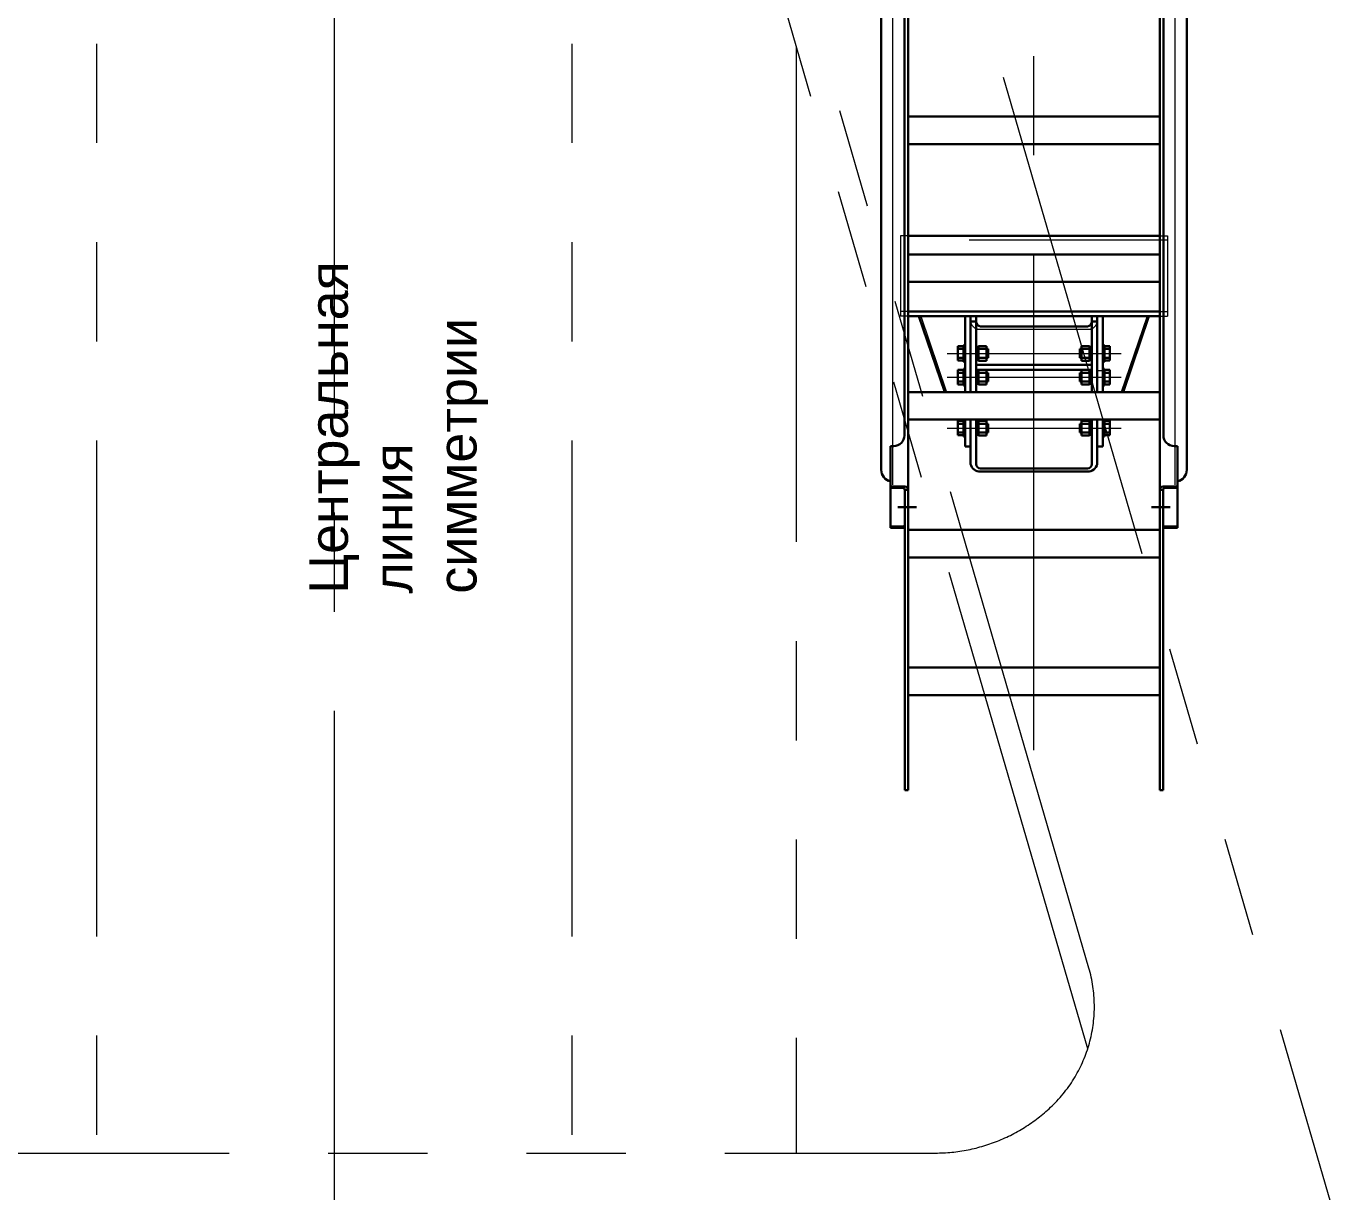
# Model space of a CAD drawing. Header units: millimetres. Extents: x 0 to 25200, y 0 to 17820.
# Drawn here: x 7418 to 9801, y 11327 to 13442 of the extents above; entities that cross this region are included whole.
import ezdxf

# ---------------------------------------------------------------- set-up
doc = ezdxf.new("R2010")
doc.units = ezdxf.units.MM
doc.header["$LTSCALE"] = 600
for name, pattern in [('F', [0.75, 0.5, -0.25]), ('G', [2, 1.25, -0.25, 0.25, -0.25]), ('K', [2.5, 1.25, -0.25, 0.25, -0.25, 0.25, -0.25])]:
    doc.linetypes.add(name, pattern=pattern)
doc.layers.get('0').update_dxf_attribs({"lineweight": 30})
for name, color, linetype, lineweight in [('01', 7, 'Continuous', 30), ('02', 1, 'Continuous', 13), ('04', 2, 'F', 13), ('05', 4, 'G', 13), ('07', 6, 'K', 13)]:
    doc.layers.add(name, color=color, linetype=linetype, lineweight=lineweight)
doc.styles.get("Standard").update_dxf_attribs({"font": 'isocp', "width": 0.707, "bigfont": 'intecad.shx'})

msp = doc.modelspace()

# ---------------------------------------------------------------- linework, layer by layer
at = {"ltscale": 1.2}
for p, q in [((8970.05, 15219.77), (8970.05, 12636.71)), ((9012.35, 15219.77), (9012.35, 12699.39)), ((9482.35, 15219.77), (9482.35, 12699.39)), ((9524.65, 15219.77), (9524.65, 12636.71)), ((9018.85, 14417.43), (9018.85, 12055.43)), ((9475.85, 14417.43), (9475.85, 12055.43)), ((9018.85, 13277.93), (9475.85, 13277.93)), ((9018.85, 13227.93), (9475.85, 13227.93)), ((9475.85, 13061.86), (9018.85, 13061.86)), ((9018.85, 13027.93), (9475.85, 13027.93)), ((9018.85, 12977.93), (9475.85, 12977.93)), ((9475.85, 12924.1), (9018.85, 12924.1)), ((9475.85, 12915.65), (9018.85, 12915.65)), ((9085.69, 12777.93), (9038.7, 12915.65)), ((9132.35, 12915.65), (9122.35, 12915.65)), ((9122.35, 12915.65), (9122.35, 12777.93)), ((9132.35, 12915.65), (9132.35, 12777.93)), ((9132.35, 12915.65), (9132.35, 12777.93)), ((9142.35, 12915.65), (9142.35, 12777.93)), ((9352.35, 12915.65), (9352.35, 12777.93)), ((9362.35, 12915.65), (9362.35, 12777.93)), ((9362.35, 12915.65), (9362.35, 12777.93)), ((9362.35, 12915.65), (9372.35, 12915.65)), ((9372.35, 12915.65), (9372.35, 12777.93)), ((9409.01, 12777.93), (9456, 12915.65)), ((9132.35, 12905.85), (9142.35, 12905.85)), ((9150.35, 12897.31), (9344.35, 12897.31)), ((9352.35, 12905.85), (9362.35, 12905.85)), ((9122.35, 12863.18), (9122.35, 12833.18)), ((9142.35, 12835.98), (9142.35, 12860.38)), ((9352.35, 12835.98), (9352.35, 12860.38)), ((9372.35, 12863.18), (9372.35, 12833.18)), ((9122.35, 12820.07), (9122.35, 12790.07)), ((9142.35, 12827.71), (9352.35, 12827.71)), ((9142.35, 12818.63), (9352.35, 12818.63)), ((9142.35, 12792.87), (9142.35, 12817.27)), ((9352.35, 12792.87), (9352.35, 12817.27)), ((9372.35, 12820.07), (9372.35, 12790.07)), ((9018.85, 12777.93), (9475.85, 12777.93)), ((9018.85, 12727.93), (9475.85, 12727.93)), ((9122.35, 12727.93), (9122.35, 12679.41)), ((9122.35, 12727.63), (9122.35, 12697.63)), ((9132.35, 12727.93), (9132.35, 12647.43)), ((9132.35, 12727.93), (9132.35, 12679.41)), ((9142.35, 12727.93), (9142.35, 12647.43)), ((9142.35, 12700.43), (9142.35, 12724.83)), ((9352.35, 12727.93), (9352.35, 12647.43)), ((9352.35, 12700.43), (9352.35, 12724.83)), ((9362.35, 12727.93), (9362.35, 12647.43)), ((9362.35, 12727.93), (9362.35, 12679.41)), ((9372.35, 12727.93), (9372.35, 12679.41)), ((9372.35, 12727.63), (9372.35, 12697.63)), ((8986.85, 12679.91), (8992.87, 12679.91)), ((8986.85, 12679.91), (8986.85, 12531.39)), ((9132.35, 12679.41), (9122.35, 12679.41)), ((9362.35, 12679.41), (9372.35, 12679.41)), ((9507.85, 12679.91), (9501.84, 12679.91)), ((9507.85, 12679.91), (9507.85, 12531.39)), ((9150.35, 12639.43), (9344.35, 12639.43)), ((9150.35, 12634.09), (9344.35, 12634.09)), ((8986.85, 12606.62), (9012.85, 12606.62)), ((8986.85, 12604.08), (9009.47, 12604.08)), ((9507.85, 12606.62), (9481.85, 12606.62)), ((9507.85, 12604.08), (9485.23, 12604.08)), ((9012.85, 12600.7), (9012.85, 12055.43)), ((9012.85, 12600.7), (9018.85, 12600.7)), ((9481.85, 12600.7), (9475.85, 12600.7)), ((9481.85, 12600.7), (9481.85, 12055.43)), ((9033.91, 12569.01), (9000.02, 12569.01)), ((9460.8, 12569.01), (9494.68, 12569.01)), ((8986.85, 12533.93), (9009.47, 12533.93)), ((8986.85, 12531.39), (9012.85, 12531.39)), ((9507.85, 12531.39), (9481.85, 12531.39)), ((9507.85, 12533.93), (9485.23, 12533.93)), ((9018.85, 12527.93), (9475.85, 12527.93)), ((9018.85, 12477.93), (9475.85, 12477.93)), ((9018.85, 12277.93), (9475.85, 12277.93)), ((9018.85, 12227.93), (9475.85, 12227.93)), ((9012.85, 12055.43), (9018.85, 12055.43)), ((9481.85, 12055.43), (9475.85, 12055.43))]:
    msp.add_line(p, q, dxfattribs=at)
for centre, radius, start, end in [((9150.35, 12905.31), 8, 180, 270), ((9344.35, 12905.31), 8, 270, 0), ((8992.87, 12699.39), 19.49, 270, 0), ((9501.84, 12699.39), 19.49, 180, 270), ((8991.2, 12636.71), 21.15, 180, 258.13106), ((9149.06, 12651.16), 17.12, 192.58251, 274.33341), ((9150.35, 12647.43), 8, 180, 270), ((9345.65, 12651.16), 17.12, 265.66659, 347.41749), ((9344.35, 12647.43), 8, 270, 0), ((9503.5, 12636.71), 21.15, 281.86894, 0), ((9009.47, 12600.7), 3.38, 0, 90), ((9012.94, 12600.7), 5.92, 0.00333, 90), ((9481.77, 12600.7), 5.92, 90, 179.99667), ((9485.23, 12600.7), 3.38, 90, 180), ((9009.47, 12537.31), 3.38, 270, 0), ((9485.23, 12537.31), 3.38, 180, 270)]:
    msp.add_arc(centre, radius, start, end, dxfattribs=at)
at = {"layer": '01', "ltscale": 1.2}
for p, q in [((9109.35, 12861.27), (9109.35, 12835.1)), ((9109.35, 12861.27), (9119.35, 12861.27)), ((9119.35, 12856.18), (9109.35, 12856.18)), ((9119.35, 12840.18), (9109.35, 12840.18)), ((9122.35, 12863.18), (9119.35, 12863.18)), ((9119.35, 12833.18), (9119.35, 12863.18)), ((9122.35, 12856.68), (9119.35, 12856.68)), ((9146.45, 12860.38), (9142.35, 12860.38)), ((9142.35, 12848.18), (9146.45, 12850.55)), ((9146.45, 12848.18), (9142.35, 12845.81)), ((9146.45, 12861.56), (9161.25, 12861.56)), ((9146.45, 12834.81), (9146.45, 12861.56)), ((9146.45, 12856.18), (9161.25, 12856.18)), ((9146.45, 12840.18), (9161.25, 12840.18)), ((9161.25, 12834.81), (9161.25, 12861.56)), ((9161.25, 12856.18), (9164.35, 12856.18)), ((9161.25, 12840.18), (9164.35, 12840.18)), ((9164.35, 12840.18), (9164.35, 12856.18)), ((9330.35, 12840.18), (9330.35, 12856.18)), ((9333.45, 12856.18), (9330.35, 12856.18)), ((9333.45, 12840.18), (9330.35, 12840.18)), ((9348.25, 12861.56), (9333.45, 12861.56)), ((9333.45, 12834.81), (9333.45, 12861.56)), ((9348.25, 12856.18), (9333.45, 12856.18)), ((9348.25, 12840.18), (9333.45, 12840.18)), ((9348.25, 12834.81), (9348.25, 12861.56)), ((9348.25, 12860.38), (9352.35, 12860.38)), ((9352.35, 12848.18), (9348.25, 12850.55)), ((9348.25, 12848.18), (9352.35, 12845.81)), ((9372.35, 12863.18), (9375.35, 12863.18)), ((9372.35, 12856.68), (9375.35, 12856.68)), ((9375.35, 12833.18), (9375.35, 12863.18)), ((9385.35, 12861.27), (9375.35, 12861.27)), ((9375.35, 12856.18), (9385.35, 12856.18)), ((9375.35, 12840.18), (9385.35, 12840.18)), ((9385.35, 12861.27), (9385.35, 12835.1)), ((9109.35, 12835.1), (9119.35, 12835.1)), ((9109.35, 12818.16), (9119.35, 12818.16)), ((9109.35, 12818.16), (9109.35, 12791.99)), ((9122.35, 12839.68), (9119.35, 12839.68)), ((9122.35, 12833.18), (9119.35, 12833.18)), ((9119.35, 12790.07), (9119.35, 12820.07)), ((9122.35, 12820.07), (9119.35, 12820.07)), ((9146.45, 12835.98), (9142.35, 12835.98)), ((9146.45, 12817.27), (9142.35, 12817.27)), ((9146.45, 12834.81), (9161.25, 12834.81)), ((9146.45, 12818.45), (9161.25, 12818.45)), ((9146.45, 12791.7), (9146.45, 12818.45)), ((9161.25, 12791.7), (9161.25, 12818.45)), ((9348.25, 12834.81), (9333.45, 12834.81)), ((9333.45, 12791.7), (9333.45, 12818.45)), ((9348.25, 12818.45), (9333.45, 12818.45)), ((9348.25, 12835.98), (9352.35, 12835.98)), ((9348.25, 12791.7), (9348.25, 12818.45)), ((9348.25, 12817.27), (9352.35, 12817.27)), ((9372.35, 12839.68), (9375.35, 12839.68)), ((9372.35, 12833.18), (9375.35, 12833.18)), ((9372.35, 12820.07), (9375.35, 12820.07)), ((9385.35, 12835.1), (9375.35, 12835.1)), ((9375.35, 12790.07), (9375.35, 12820.07)), ((9385.35, 12818.16), (9375.35, 12818.16)), ((9385.35, 12818.16), (9385.35, 12791.99)), ((9119.35, 12813.07), (9109.35, 12813.07)), ((9119.35, 12797.07), (9109.35, 12797.07)), ((9122.35, 12813.57), (9119.35, 12813.57)), ((9122.35, 12796.57), (9119.35, 12796.57)), ((9142.35, 12805.07), (9146.45, 12807.44)), ((9146.45, 12805.07), (9142.35, 12802.71)), ((9146.45, 12792.87), (9142.35, 12792.87)), ((9146.45, 12813.07), (9161.25, 12813.07)), ((9146.45, 12797.07), (9161.25, 12797.07)), ((9161.25, 12813.07), (9164.35, 12813.07)), ((9161.25, 12797.07), (9164.35, 12797.07)), ((9164.35, 12797.07), (9164.35, 12813.07)), ((9333.45, 12813.07), (9330.35, 12813.07)), ((9330.35, 12797.07), (9330.35, 12813.07)), ((9333.45, 12797.07), (9330.35, 12797.07)), ((9348.25, 12813.07), (9333.45, 12813.07)), ((9348.25, 12797.07), (9333.45, 12797.07)), ((9352.35, 12805.07), (9348.25, 12807.44)), ((9348.25, 12805.07), (9352.35, 12802.71)), ((9348.25, 12792.87), (9352.35, 12792.87)), ((9372.35, 12813.57), (9375.35, 12813.57)), ((9372.35, 12796.57), (9375.35, 12796.57)), ((9375.35, 12813.07), (9385.35, 12813.07)), ((9375.35, 12797.07), (9385.35, 12797.07)), ((9109.35, 12791.99), (9119.35, 12791.99)), ((9122.35, 12790.07), (9119.35, 12790.07)), ((9146.45, 12791.7), (9161.25, 12791.7)), ((9348.25, 12791.7), (9333.45, 12791.7)), ((9372.35, 12790.07), (9375.35, 12790.07)), ((9385.35, 12791.99), (9375.35, 12791.99)), ((9109.35, 12725.72), (9119.35, 12725.72)), ((9109.35, 12725.72), (9109.35, 12699.55)), ((9119.35, 12697.63), (9119.35, 12727.63)), ((9122.35, 12727.63), (9119.35, 12727.63)), ((9122.35, 12721.13), (9119.35, 12721.13)), ((9146.45, 12724.83), (9142.35, 12724.83)), ((9146.45, 12726.01), (9161.25, 12726.01)), ((9146.45, 12699.26), (9146.45, 12726.01)), ((9161.25, 12699.26), (9161.25, 12726.01)), ((9333.45, 12699.26), (9333.45, 12726.01)), ((9348.25, 12726.01), (9333.45, 12726.01)), ((9348.25, 12699.26), (9348.25, 12726.01)), ((9348.25, 12724.83), (9352.35, 12724.83)), ((9372.35, 12727.63), (9375.35, 12727.63)), ((9372.35, 12721.13), (9375.35, 12721.13)), ((9375.35, 12697.63), (9375.35, 12727.63)), ((9385.35, 12725.72), (9375.35, 12725.72)), ((9385.35, 12725.72), (9385.35, 12699.55)), ((9119.35, 12720.63), (9109.35, 12720.63)), ((9119.35, 12704.63), (9109.35, 12704.63)), ((9109.35, 12699.55), (9119.35, 12699.55)), ((9122.35, 12704.13), (9119.35, 12704.13)), ((9122.35, 12697.63), (9119.35, 12697.63)), ((9142.35, 12712.63), (9146.45, 12715)), ((9146.45, 12712.63), (9142.35, 12710.26)), ((9146.45, 12700.43), (9142.35, 12700.43)), ((9146.45, 12720.63), (9161.25, 12720.63)), ((9146.45, 12704.63), (9161.25, 12704.63)), ((9146.45, 12699.26), (9161.25, 12699.26)), ((9161.25, 12720.63), (9164.35, 12720.63)), ((9161.25, 12704.63), (9164.35, 12704.63)), ((9164.35, 12704.63), (9164.35, 12720.63)), ((9330.35, 12704.63), (9330.35, 12720.63)), ((9333.45, 12720.63), (9330.35, 12720.63)), ((9333.45, 12704.63), (9330.35, 12704.63)), ((9348.25, 12720.63), (9333.45, 12720.63)), ((9348.25, 12704.63), (9333.45, 12704.63)), ((9348.25, 12699.26), (9333.45, 12699.26)), ((9352.35, 12712.63), (9348.25, 12715)), ((9348.25, 12712.63), (9352.35, 12710.26)), ((9348.25, 12700.43), (9352.35, 12700.43)), ((9372.35, 12704.13), (9375.35, 12704.13)), ((9372.35, 12697.63), (9375.35, 12697.63)), ((9375.35, 12720.63), (9385.35, 12720.63)), ((9375.35, 12704.63), (9385.35, 12704.63)), ((9385.35, 12699.55), (9375.35, 12699.55))]:
    msp.add_line(p, q, dxfattribs=at)
at = {"layer": '02', "ltscale": 1.2}
for p, q in [((9164.35, 12854.58), (9161.25, 12854.58)), ((9164.35, 12841.78), (9161.25, 12841.78)), ((9330.35, 12854.58), (9333.45, 12854.58)), ((9330.35, 12841.78), (9333.45, 12841.78)), ((9164.35, 12811.47), (9161.25, 12811.47)), ((9164.35, 12798.67), (9161.25, 12798.67)), ((9330.35, 12811.47), (9333.45, 12811.47)), ((9330.35, 12798.67), (9333.45, 12798.67)), ((9164.35, 12719.03), (9161.25, 12719.03)), ((9164.35, 12706.23), (9161.25, 12706.23)), ((9330.35, 12719.03), (9333.45, 12719.03)), ((9330.35, 12706.23), (9333.45, 12706.23))]:
    msp.add_line(p, q, dxfattribs=at)
at = {"layer": '04', "ltscale": 1.2}
for p, q in [((9004.85, 13061.86), (9004.85, 12915.65)), ((9018.85, 13061.86), (9004.85, 13061.86)), ((9475.85, 13061.86), (9489.85, 13061.86)), ((9489.85, 13061.86), (9489.85, 12915.65)), ((9489.85, 13053.41), (9004.85, 13053.41)), ((9018.85, 12924.1), (9004.85, 12924.1)), ((9018.85, 12915.65), (9004.85, 12915.65)), ((9042.16, 12915.65), (9088.84, 12777.93)), ((9452.54, 12915.65), (9405.87, 12777.93)), ((9475.85, 12924.1), (9489.85, 12924.1)), ((9475.85, 12915.65), (9489.85, 12915.65)), ((9147.77, 12891.97), (9344.35, 12891.97)), ((9362.35, 12817.17), (9372.35, 12817.17))]:
    msp.add_line(p, q, dxfattribs=at)
for centre, start, end in [((9149.06, 12909.04), 192.58251, 274.33341), ((9345.65, 12909.04), 265.66659, 347.41749)]:
    msp.add_arc(centre, 17.12, start, end, dxfattribs=at)
at = {"layer": '05', "ltscale": 1.2}
for p, q in [((9247.35, 12127.93), (9247.35, 15468.43)), ((8991.2, 12609.37), (8991.2, 15273.27)), ((9503.5, 12609.37), (9503.5, 15273.27)), ((7977.35, 15079.3), (7977.35, 8282.84)), ((9089.83, 12848.18), (9405.35, 12848.18)), ((9089.83, 12805.07), (9405.35, 12805.07)), ((9089.83, 12712.63), (9405.35, 12712.63))]:
    msp.add_line(p, q, dxfattribs=at)
at = {"layer": '07', "ltscale": 1.2}
for p, q in [((8688.24, 15077.51), (9800.55, 11256.4)), ((7545.85, 14490.08), (7545.85, 11396.94)), ((8408.85, 14490.08), (8408.85, 11396.94)), ((9347.05, 11732.65), (8586.11, 14350.15)), ((9344.91, 11586.09), (8586.11, 14196.23)), ((8815.85, 13405.94), (8815.85, 11396.94)), ((6886.42, 11396.94), (9068.29, 11396.94))]:
    msp.add_line(p, q, dxfattribs=at)
for centre, radius, start, end in [((9106.99, 11662.86), 250, 314.72148, 16.20983), ((9068.29, 11701.94), 305, 270, 314.72148)]:
    msp.add_arc(centre, radius, start, end, dxfattribs=at)

# ---------------------------------------------------------------- texts
at = {"insert": (7932.22, 12411.96), "char_height": 70, "width": 2.4307, "attachment_point": 1, "rotation": 90}
msp.add_mtext('{\\fArial|b0|i0|c204|p34;\\W1;\\C3;Центральная линия симметрии}', dxfattribs=at)

doc.saveas('drawing.dxf')
